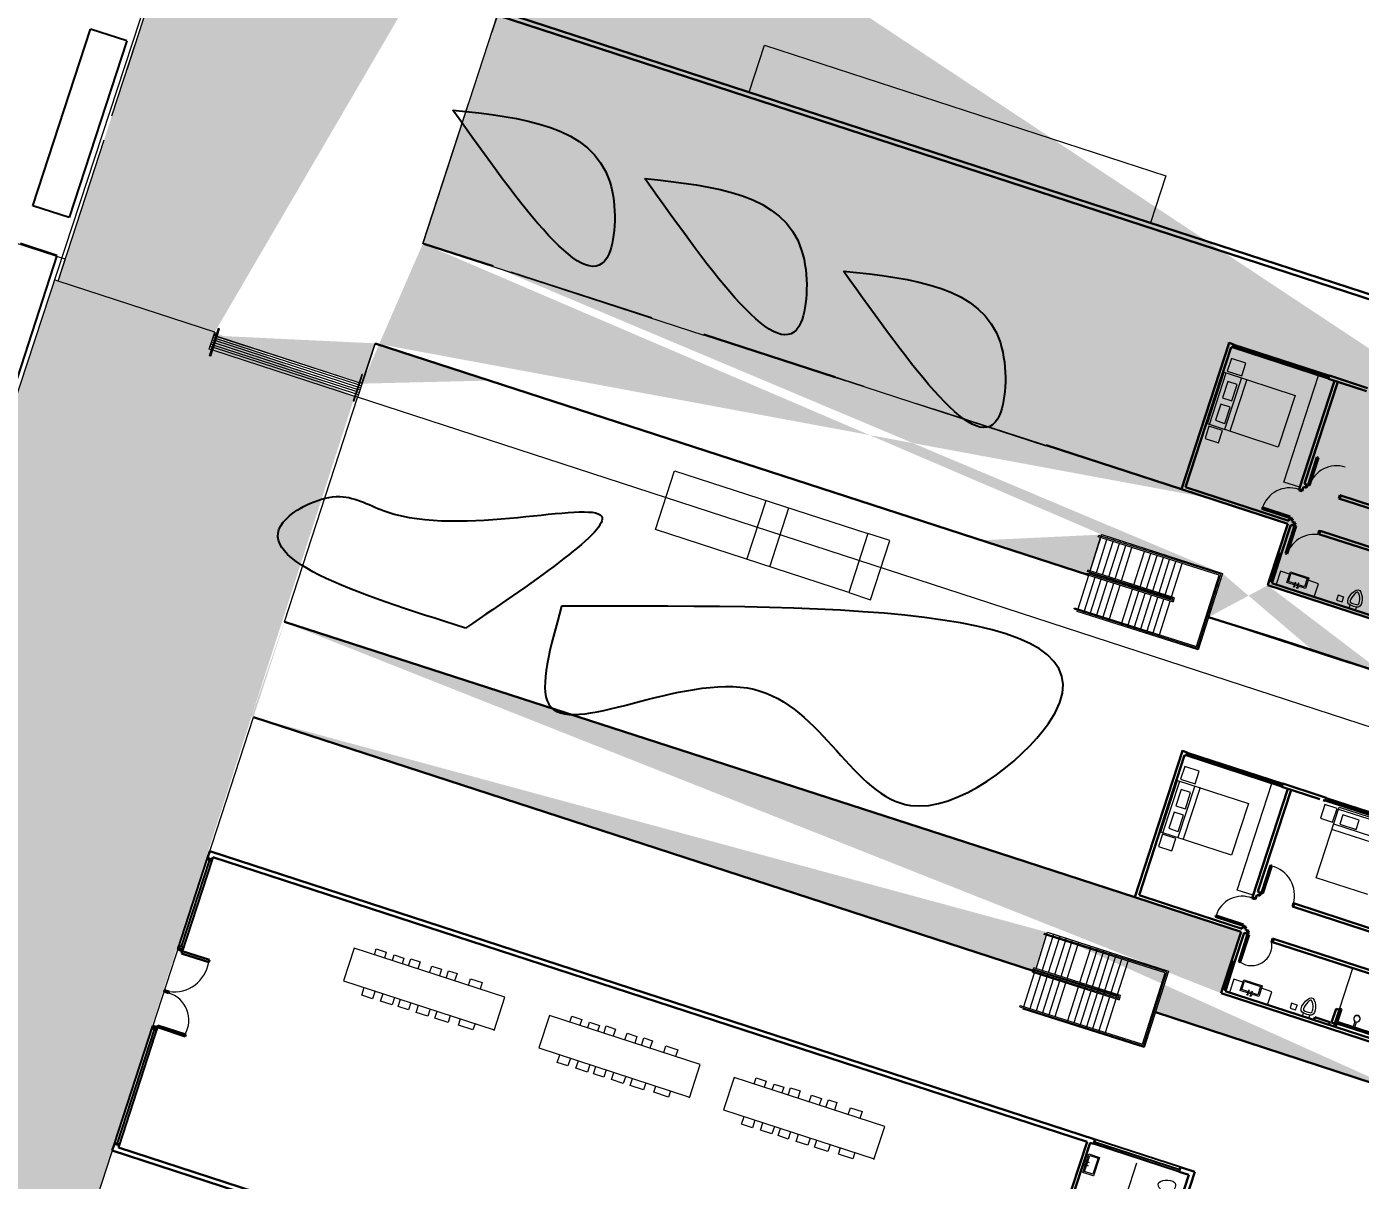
# Model space of a CAD drawing. Header units: metres. Extents: x 329311 to 330425, y 7396637 to 7397287.
# Drawn here: x 329826.51 to 329855.04, y 7397047.93 to 7397072.6 of the extents above; entities that cross this region are included whole.
import ezdxf

# ---------------------------------------------------------------- set-up
doc = ezdxf.new("R2010")
doc.units = ezdxf.units.M
doc.linetypes.add('CACHE2', pattern=[4.7625, 3.175, -1.5875])
doc.layers.get('0').update_dxf_attribs({"lineweight": 18})
for name, color, linetype, lineweight in [('AXES+POTEAUX', 6, 'CACHE2', 13), ('JANELAS', 5, 'Continuous', 25), ('LAYER01', 7, 'Continuous', 13), ('layout', 253, 'Continuous', 13), ('LINHAFINA', 7, 'Continuous', 15), ('LINHAGROSSA', 7, 'Continuous', 30), ('PA6_TEXTO', 3, 'Continuous', 18)]:
    doc.layers.add(name, color=color, linetype=linetype, lineweight=lineweight)
doc.layers.add('VEGETAIS', color=3, linetype='Continuous')
doc.styles.add('200 Médio', font='arial.ttf', dxfattribs={"height": 0.75})
doc.styles.add('ARIAL', font='ARIAL', dxfattribs={"height": 0.2})
doc.dimstyles.new('AQ250', dxfattribs={"dimscale": 10, "dimtxt": 0.05, "dimasz": 0.03, "dimexe": 0.03, "dimexo": 0.025, "dimgap": 0.025, "dimtad": 1, "dimzin": 0, "dimdsep": 46, "dimtxsty": 'ARIAL', "dimblk": 'ARCHTICK', "dimcen": 0.09, "dimdle": 0.03, "dimclrt": 7, "dimadec": 0, "dimazin": 0, "dimtfac": 1, "dimtix": 1, "dimtmove": 2, "dimatfit": 3, "dimldrblk": 'OPEN90', "dimfxl": 1, "dimtvp": 1, "dimtolj": 1, "dimtzin": 0, "dimarcsym": 0})
pattern_1 = [(341.96263, (329827.33868, 7397103.38185), (0.0540704, 0.166043), [0.127, -0.047625]), (71.96263, (329827.33868, 7397103.38185), (-0.166043, 0.0540704), [0.127, -0.047625])]

# ---------------------------------------------------------------- blocks, each defined once
blk = doc.blocks.new('_ArchTick')
at = {"color": 0, "linetype": 'ByBlock', "const_width": 0.15}
blk.add_lwpolyline([(-0.5, -0.5), (0.5, 0.5)], dxfattribs=at)
blk = doc.blocks.new('*D14')
at = {"layer": 'Defpoints', "color": 0, "transparency": 16777216}
for p in [(329835.233, 7397102.453), (329808.091, 7397027.154), (329810.442, 7397026.388)]:
    blk.add_point(p, dxfattribs=at)
at = {"layer": 'PA6_TEXTO', "color": 0, "lineweight": -2, "transparency": 16777216}
for p, q in [((329832.976, 7397103.505), (329807.998, 7397026.868)), ((329834.996, 7397102.531), (329832.598, 7397103.312)), ((329810.204, 7397026.465), (329807.806, 7397027.247))]:
    blk.add_line(p, q, dxfattribs=at)
at = {"layer": 'PA6_TEXTO', "color": 0, "lineweight": -2, "transparency": 16777216, "xscale": 0.3, "yscale": 0.3, "zscale": 0.3}
for p, rotation in [((329832.883, 7397103.219), 71.94796434931555), ((329808.091, 7397027.154), 251.9479643493156)]:
    blk.add_blockref('_ArchTick', p, dxfattribs=dict(at, rotation=rotation))
at = {"layer": 'PA6_TEXTO', "color": 7, "transparency": 16777216, "insert": (329819.885, 7397065.383), "char_height": 0.75, "attachment_point": 5, "rotation": 71.948, "style": '200 Médio'}
blk.add_mtext('\\A1;80.00', dxfattribs=at)
blk = doc.blocks.new('_Open90')
at = {"color": 0, "linetype": 'ByBlock', "lineweight": -2}
for p, q in [((0, 0), (-1, 0)), ((-0.5, 0.5), (0, 0)), ((0, 0), (-0.5, -0.5))]:
    blk.add_line(p, q, dxfattribs=at)

msp = doc.modelspace()

# ---------------------------------------------------------------- hatches: boundary and pattern name
at = {"layer": 'AXES+POTEAUX'}
h = msp.add_hatch(dxfattribs=at)
h.set_pattern_fill('ANGLE', color=253, scale=0.025)
h.set_pattern_definition(pattern_1)
edge = h.paths.add_edge_path()
edge.add_line((329864.61, 7397055.789), (329863.096, 7397056.284))
edge.add_line((329851.791, 7397059.975), (329866.865, 7397055.053))
edge.add_line((329866.865, 7397055.053), (329867.148, 7397055.933))
edge.add_line((329867.148, 7397055.933), (329869.733, 7397055.115))
edge.add_line((329869.733, 7397055.115), (329869.446, 7397054.208))
edge.add_line((329869.446, 7397054.208), (329875.701, 7397052.171))
edge.add_line((329869.758, 7397056.67), (329868.22, 7397057.171))
edge.add_line((329866.055, 7397057.876), (329865.595, 7397056.573))
edge.add_line((329865.595, 7397056.573), (329853.054, 7397060.656))
edge.add_line((329855.576, 7397058.739), (329854.045, 7397059.239))
edge.add_line((329852.086, 7397060.91), (329851.791, 7397059.975))
edge.add_line((329853.054, 7397060.656), (329853.482, 7397061.97))
edge.add_line((329853.482, 7397061.97), (329834.982, 7397067.965))
edge.add_line((329849.505, 7397061.74), (329852.086, 7397060.91))
edge.add_line((329836.482, 7397067.477), (329851.765, 7397062.529))
edge.add_line((329833.96, 7397065.831), (329849.225, 7397060.871))
edge.add_line((329849.225, 7397060.871), (329849.505, 7397061.74))
edge.add_line((329846.926, 7397061.618), (329836.41, 7397065.035))
edge.add_line((329833.68, 7397064.969), (329833.96, 7397065.831))
edge.add_line((329830.53, 7397065.995), (329833.68, 7397064.969))
edge.add_line((329834.982, 7397067.965), (329839.241, 7397080.982))
edge.add_line((329830.53, 7397066.07), (329827.18, 7397067.162))
edge.add_line((329827.18, 7397067.162), (329831.462, 7397080.309))
edge.add_line((329831.421, 7397080.322), (329834.844, 7397079.208))
edge.add_line((329875.701, 7397052.171), (329876.028, 7397053.175))
edge.add_line((329873.375, 7397052.928), (329871.869, 7397053.422))
edge.add_line((329876.028, 7397053.175), (329871.519, 7397054.644))
edge.add_line((329871.914, 7397055.968), (329866.055, 7397057.876))
edge.add_line((329871.519, 7397054.644), (329871.914, 7397055.968))
edge.add_line((329862.35, 7397057.629), (329860.779, 7397058.141))
edge.add_line((329857.813, 7397059.107), (329856.311, 7397059.596))
h = msp.add_hatch(dxfattribs=at)
h.set_pattern_fill('ANGLE', color=253, scale=0.025)
h.set_pattern_definition(pattern_1)
h.paths.add_polyline_path([(329833.525, 7397064.696), (329830.488, 7397065.685)])
edge = h.paths.add_edge_path()
edge.add_line((329822.172, 7397038.042), (329826.739, 7397041.208))
edge.add_line((329820.2, 7397038.24), (329822.172, 7397038.042))
edge.add_line((329817.85, 7397039.005), (329820.2, 7397038.24))
edge.add_line((329827.104, 7397067.187), (329817.85, 7397039.005))
edge.add_line((329826.739, 7397041.208), (329826.883, 7397044.093))
edge.add_line((329826.883, 7397044.093), (329833.525, 7397064.696))
edge.add_line((329830.53, 7397066.07), (329827.18, 7397067.162))
h = msp.add_hatch(dxfattribs=at)
h.set_pattern_fill('ANGLE', color=253, scale=0.025)
h.set_pattern_definition(pattern_1)
edge = h.paths.add_edge_path()
edge.add_line((329850.652, 7397051.526), (329866.145, 7397046.453))
edge.add_line((329864.598, 7397047.846), (329852.057, 7397051.93))
edge.add_line((329861.339, 7397048.907), (329859.84, 7397049.395))
edge.add_line((329865.058, 7397049.149), (329864.598, 7397047.846))
edge.add_line((329866.145, 7397046.453), (329866.438, 7397047.364))
edge.add_line((329866.438, 7397047.364), (329869.019, 7397046.534))
edge.add_line((329870.949, 7397047.23), (329865.058, 7397049.149))
edge.add_line((329869.019, 7397046.534), (329868.725, 7397045.606))
edge.add_line((329868.725, 7397045.606), (329874.288, 7397043.801))
edge.add_line((329875.031, 7397044.448), (329870.521, 7397045.917))
edge.add_line((329870.521, 7397045.917), (329870.949, 7397047.23))
edge.add_line((329874.288, 7397043.801), (329873.599, 7397041.688))
edge.add_line((329875.298, 7397041.135), (329875.759, 7397042.549))
edge.add_line((329875.759, 7397042.549), (329876.158, 7397042.419))
edge.add_line((329876.158, 7397042.419), (329876.697, 7397044.139))
edge.add_line((329876.697, 7397044.139), (329876.503, 7397044.166))
edge.add_line((329876.503, 7397044.166), (329875.089, 7397044.626))
edge.add_line((329875.089, 7397044.626), (329875.031, 7397044.448))
edge.add_line((329873.599, 7397041.688), (329875.298, 7397041.135))
edge.add_line((329848.344, 7397053.234), (329850.929, 7397052.403))
edge.add_line((329850.929, 7397052.403), (329850.652, 7397051.526))
edge.add_line((329852.057, 7397051.93), (329852.485, 7397053.243))
edge.add_line((329852.485, 7397053.243), (329832.023, 7397059.878))
edge.add_line((329831.319, 7397057.853), (329848.079, 7397052.395))
edge.add_line((329848.079, 7397052.395), (329848.344, 7397053.234))
edge.add_line((329831.359, 7397057.839), (329832.023, 7397059.864))

# ---------------------------------------------------------------- linework, layer by layer
for p, q in [((329836.573, 7397072.85), (329834.982, 7397067.965)), ((329836.482, 7397067.477), (329840.993, 7397066.008)), ((329843.8, 7397065.105), (329848.309, 7397063.636)), ((329832.023, 7397059.878), (329833.585, 7397064.676)), ((329826.883, 7397044.093), (329831.359, 7397057.839))]:
    msp.add_line(p, q)
for centre, radius, start, end in [((329854.523, 7397062.606), 0.606, 71.9626, 161.9626), ((329853.521, 7397062.133), 0.606, 71.9626, 161.9626), ((329854.044, 7397061.138), 0.606, 71.9626, 161.9626), ((329852.98, 7397054.026), 0.646, 344.5162, 75.7053), ((329852.507, 7397053.422), 0.583, 68.105, 162.9143), ((329852.707, 7397052.958), 0.437, 236.026, 9.6586), ((329829.659, 7397052.71), 0.751, 261.9284, 351.1315), ((329829.379, 7397051.358), 0.599, 329.093, 74.1091)]:
    msp.add_arc(centre, radius, start, end)
for p, q in [((329834.982, 7397067.965), (329839.241, 7397080.982)), ((329827.18, 7397067.162), (329831.462, 7397080.309)), ((329828.331, 7397070.695), (329828.829, 7397072.225)), ((329853.482, 7397061.97), (329834.982, 7397067.965)), ((329836.482, 7397067.477), (329851.765, 7397062.529)), ((329827.18, 7397067.162), (329827.104, 7397067.187)), ((329830.53, 7397066.07), (329827.18, 7397067.162)), ((329830.53, 7397066.07), (329830.53, 7397065.995)), ((329830.53, 7397065.995), (329833.68, 7397064.969)), ((329833.68, 7397064.969), (329833.96, 7397065.831)), ((329833.96, 7397065.831), (329849.225, 7397060.871)), ((329836.41, 7397065.035), (329836.302, 7397065.07)), ((329846.926, 7397061.618), (329836.41, 7397065.035)), ((329853.054, 7397060.656), (329853.482, 7397061.97)), ((329849.225, 7397060.871), (329849.505, 7397061.74)), ((329849.505, 7397061.74), (329852.086, 7397060.91)), ((329852.086, 7397060.91), (329851.791, 7397059.975)), ((329865.595, 7397056.573), (329853.054, 7397060.656)), ((329851.791, 7397059.975), (329866.865, 7397055.053)), ((329855.576, 7397058.739), (329854.045, 7397059.239))]:
    msp.add_line(p, q, dxfattribs=at)
at = {"layer": 'JANELAS'}
for p, q in [((329854.354, 7397065.074), (329852.304, 7397065.741)), ((329852.326, 7397065.808), (329854.376, 7397065.14)), ((329852.356, 7397065.798), (329852.334, 7397065.731)), ((329852.345, 7397065.765), (329854.335, 7397065.117)), ((329854.346, 7397065.15), (329854.325, 7397065.083)), ((329853.087, 7397060.756), (329853.278, 7397061.343)), ((329853.125, 7397060.759), (329853.305, 7397061.311)), ((329853.345, 7397061.321), (329853.153, 7397060.734)), ((329853.271, 7397061.322), (329853.338, 7397061.3)), ((329853.091, 7397060.77), (329853.158, 7397060.748)), ((329853.357, 7397056.347), (329851.307, 7397057.015)), ((329851.328, 7397057.081), (329853.378, 7397056.414)), ((329851.358, 7397057.071), (329851.337, 7397057.005)), ((329851.348, 7397057.038), (329853.338, 7397056.39)), ((329853.349, 7397056.423), (329853.327, 7397056.357)), ((329854.308, 7397056.111), (329856.029, 7397055.55)), ((329856.007, 7397055.484), (329854.286, 7397056.044)), ((329854.355, 7397056.096), (329854.333, 7397056.029)), ((329854.344, 7397056.062), (329855.991, 7397055.526)), ((329829.739, 7397052.863), (329830.377, 7397054.825)), ((329830.417, 7397054.782), (329829.814, 7397052.931)), ((329830.474, 7397054.793), (329829.82, 7397052.784)), ((329830.369, 7397054.798), (329830.466, 7397054.766)), ((329852.089, 7397052.029), (329852.281, 7397052.616)), ((329852.127, 7397052.033), (329852.307, 7397052.585)), ((329852.347, 7397052.594), (329852.156, 7397052.007)), ((329852.274, 7397052.595), (329852.341, 7397052.574)), ((329829.446, 7397051.966), (329829.457, 7397051.998)), ((329829.505, 7397051.982), (329829.495, 7397051.95)), ((329829.554, 7397051.966), (329829.543, 7397051.934)), ((329852.094, 7397052.043), (329852.161, 7397052.022)), ((329828.387, 7397048.712), (329829.208, 7397051.234)), ((329829.237, 7397051.158), (329828.445, 7397048.727)), ((329829.317, 7397051.238), (329828.484, 7397048.681)), ((329828.396, 7397048.741), (329828.493, 7397048.709)), ((329851.159, 7397048.111), (329849.331, 7397048.707)), ((329849.347, 7397048.755), (329851.175, 7397048.16)), ((329851.191, 7397048.208), (329849.363, 7397048.804))]:
    msp.add_line(p, q, dxfattribs=at)
at = {"layer": 'LAYER01'}
for p, q in [((329813.467, 7397025.685), (329834.289, 7397089.052)), ((329850.033, 7397047.618), (329850.254, 7397048.3))]:
    msp.add_line(p, q, dxfattribs=at)
at = {"layer": 'layout'}
for p, q in [((329841.965, 7397071.202), (329842.293, 7397072.209)), ((329842.293, 7397072.209), (329850.876, 7397069.414)), ((329850.876, 7397069.414), (329850.548, 7397068.407)), ((329842.382, 7397065.566), (329840.996, 7397066.018)), ((329851.21, 7397062.71), (329852.229, 7397065.839)), ((329852.199, 7397065.849), (329852.229, 7397065.839)), ((329852.199, 7397065.849), (329852.229, 7397065.839)), ((329842.382, 7397065.566), (329843.8, 7397065.105)), ((329851.765, 7397064.106), (329852.125, 7397065.211)), ((329851.808, 7397064.092), (329852.168, 7397065.197)), ((329852.202, 7397065.015), (329852.089, 7397064.667)), ((329852.125, 7397065.211), (329853.639, 7397064.718)), ((329852.491, 7397065.092), (329852.132, 7397063.987)), ((329852.403, 7397064.95), (329852.202, 7397065.015)), ((329852.605, 7397065.055), (329852.245, 7397063.95)), ((329853.4, 7397062.865), (329854.141, 7397065.143)), ((329852.089, 7397064.667), (329852.265, 7397064.61)), ((329852.29, 7397064.602), (329852.403, 7397064.95)), ((329853.639, 7397064.718), (329853.279, 7397063.613)), ((329852.048, 7397064.532), (329851.934, 7397064.185)), ((329852.249, 7397064.467), (329852.048, 7397064.532)), ((329852.136, 7397064.119), (329852.249, 7397064.467)), ((329852.265, 7397064.61), (329852.29, 7397064.602)), ((329853.279, 7397063.613), (329851.765, 7397064.106)), ((329851.934, 7397064.185), (329852.111, 7397064.127)), ((329852.111, 7397064.127), (329852.136, 7397064.119)), ((329848.315, 7397063.653), (329851.21, 7397062.71)), ((329848.315, 7397063.653), (329851.21, 7397062.71)), ((329853.743, 7397062.753), (329853.4, 7397062.865)), ((329853.327, 7397060.955), (329853.234, 7397060.672)), ((329853.522, 7397060.892), (329853.327, 7397060.955)), ((329853.464, 7397060.716), (329853.54, 7397060.947)), ((329853.861, 7397060.587), (329853.464, 7397060.716)), ((329853.54, 7397060.947), (329853.937, 7397060.818)), ((329853.647, 7397060.725), (329853.615, 7397060.626)), ((329853.62, 7397060.625), (329853.652, 7397060.724)), ((329853.652, 7397060.724), (329853.647, 7397060.725)), ((329853.716, 7397060.701), (329853.685, 7397060.603)), ((329853.69, 7397060.601), (329853.722, 7397060.699)), ((329853.722, 7397060.699), (329853.716, 7397060.701)), ((329853.933, 7397060.809), (329853.861, 7397060.587)), ((329854.142, 7397060.69), (329853.918, 7397060.763)), ((329853.937, 7397060.818), (329853.933, 7397060.809)), ((329854.049, 7397060.406), (329854.142, 7397060.69)), ((329853.603, 7397060.62), (329853.61, 7397060.639)), ((329853.627, 7397060.613), (329853.603, 7397060.62)), ((329853.609, 7397060.637), (329853.632, 7397060.629)), ((329853.615, 7397060.626), (329853.62, 7397060.625)), ((329853.632, 7397060.63), (329853.627, 7397060.613)), ((329853.674, 7397060.596), (329853.68, 7397060.616)), ((329853.698, 7397060.588), (329853.674, 7397060.596)), ((329853.68, 7397060.616), (329853.705, 7397060.608)), ((329853.685, 7397060.603), (329853.69, 7397060.601)), ((329853.705, 7397060.608), (329853.698, 7397060.588)), ((329854.562, 7397060.443), (329854.528, 7397060.338)), ((329854.682, 7397060.404), (329854.562, 7397060.443)), ((329854.648, 7397060.299), (329854.685, 7397060.413)), ((329854.528, 7397060.338), (329854.648, 7397060.299)), ((329854.795, 7397060.166), (329854.818, 7397060.236)), ((329854.929, 7397060.123), (329854.951, 7397060.191)), ((329832.524, 7397059.714), (329835.484, 7397058.75)), ((329841.385, 7397056.84), (329839.999, 7397057.291)), ((329850.213, 7397053.983), (329851.232, 7397057.113)), ((329851.202, 7397057.122), (329851.232, 7397057.113)), ((329841.385, 7397056.84), (329842.803, 7397056.378)), ((329850.768, 7397055.379), (329851.128, 7397056.484)), ((329850.811, 7397055.365), (329851.171, 7397056.47)), ((329851.128, 7397056.484), (329852.642, 7397055.991)), ((329852.402, 7397054.138), (329853.144, 7397056.416)), ((329851.205, 7397056.288), (329851.091, 7397055.941)), ((329851.494, 7397056.365), (329851.134, 7397055.26)), ((329851.406, 7397056.223), (329851.205, 7397056.288)), ((329851.608, 7397056.328), (329851.248, 7397055.223)), ((329851.293, 7397055.875), (329851.406, 7397056.223)), ((329851.091, 7397055.941), (329851.268, 7397055.883)), ((329851.268, 7397055.883), (329851.293, 7397055.875)), ((329852.642, 7397055.991), (329852.282, 7397054.886)), ((329854.091, 7397054.4), (329854.584, 7397055.914)), ((329854.57, 7397055.871), (329855.675, 7397055.511)), ((329854.584, 7397055.914), (329855.689, 7397055.554)), ((329851.05, 7397055.806), (329850.937, 7397055.458)), ((329851.251, 7397055.74), (329851.05, 7397055.806)), ((329851.138, 7397055.392), (329851.251, 7397055.74)), ((329855.569, 7397055.188), (329854.465, 7397055.548)), ((329854.605, 7397055.569), (329854.597, 7397055.544)), ((329854.597, 7397055.544), (329854.945, 7397055.431)), ((329854.662, 7397055.745), (329854.605, 7397055.569)), ((329855.01, 7397055.632), (329854.662, 7397055.745)), ((329854.945, 7397055.431), (329855.01, 7397055.632)), ((329852.282, 7397054.886), (329850.768, 7397055.379)), ((329850.937, 7397055.458), (329851.113, 7397055.4)), ((329851.113, 7397055.4), (329851.138, 7397055.392)), ((329855.532, 7397055.075), (329854.428, 7397055.434)), ((329847.318, 7397054.926), (329850.213, 7397053.983)), ((329855.196, 7397054.04), (329854.091, 7397054.4)), ((329852.745, 7397054.027), (329852.402, 7397054.138)), ((329833.513, 7397052.894), (329833.286, 7397052.198)), ((329836.736, 7397051.844), (329833.513, 7397052.894)), ((329833.946, 7397052.753), (329833.987, 7397052.88)), ((329833.987, 7397052.88), (329834.201, 7397052.81)), ((329834.201, 7397052.81), (329834.16, 7397052.683)), ((329834.331, 7397052.628), (329834.37, 7397052.749)), ((329834.37, 7397052.749), (329834.579, 7397052.681)), ((329834.579, 7397052.681), (329834.539, 7397052.56)), ((329834.673, 7397052.516), (329834.723, 7397052.67)), ((329834.723, 7397052.67), (329834.926, 7397052.604)), ((329834.926, 7397052.604), (329834.876, 7397052.45)), ((329835.124, 7397052.369), (329835.171, 7397052.512)), ((329835.171, 7397052.512), (329835.383, 7397052.443)), ((329835.383, 7397052.443), (329835.336, 7397052.3)), ((329835.48, 7397052.253), (329835.532, 7397052.412)), ((329835.532, 7397052.412), (329835.714, 7397052.353)), ((329854.506, 7397051.328), (329854.878, 7397052.468)), ((329833.286, 7397052.198), (329836.509, 7397051.149)), ((329835.714, 7397052.353), (329835.662, 7397052.194)), ((329835.956, 7397052.098), (329836.003, 7397052.241)), ((329836.003, 7397052.241), (329836.254, 7397052.16)), ((329836.254, 7397052.16), (329836.208, 7397052.016)), ((329852.329, 7397052.229), (329852.237, 7397051.945)), ((329852.524, 7397052.165), (329852.329, 7397052.229)), ((329852.467, 7397051.989), (329852.542, 7397052.22)), ((329852.542, 7397052.22), (329852.94, 7397052.091)), ((329833.676, 7397051.888), (329833.73, 7397052.054)), ((329833.906, 7397051.814), (329833.676, 7397051.888)), ((329833.96, 7397051.979), (329833.906, 7397051.814)), ((329834.079, 7397051.763), (329834.131, 7397051.923)), ((329834.377, 7397051.843), (329834.325, 7397051.683)), ((329836.505, 7397051.135), (329836.736, 7397051.844)), ((329852.863, 7397051.86), (329852.467, 7397051.989)), ((329852.606, 7397051.894), (329852.612, 7397051.913)), ((329852.629, 7397051.886), (329852.606, 7397051.894)), ((329852.611, 7397051.91), (329852.634, 7397051.902)), ((329852.65, 7397051.999), (329852.618, 7397051.899)), ((329852.618, 7397051.899), (329852.622, 7397051.898)), ((329852.622, 7397051.898), (329852.655, 7397051.997)), ((329852.635, 7397051.904), (329852.629, 7397051.886)), ((329852.655, 7397051.997), (329852.65, 7397051.999)), ((329852.676, 7397051.869), (329852.683, 7397051.889)), ((329852.701, 7397051.861), (329852.676, 7397051.869)), ((329852.683, 7397051.889), (329852.707, 7397051.881)), ((329852.719, 7397051.974), (329852.687, 7397051.877)), ((329852.687, 7397051.877), (329852.693, 7397051.875)), ((329852.693, 7397051.875), (329852.725, 7397051.972)), ((329852.707, 7397051.881), (329852.701, 7397051.861)), ((329852.725, 7397051.972), (329852.719, 7397051.974)), ((329852.936, 7397052.082), (329852.863, 7397051.86)), ((329853.144, 7397051.963), (329852.921, 7397052.036)), ((329852.94, 7397052.091), (329852.936, 7397052.082)), ((329853.052, 7397051.68), (329853.144, 7397051.963)), ((329834.325, 7397051.683), (329834.079, 7397051.763)), ((329834.455, 7397051.647), (329834.505, 7397051.801)), ((329834.674, 7397051.575), (329834.455, 7397051.647)), ((329834.724, 7397051.73), (329834.674, 7397051.575)), ((329834.84, 7397051.521), (329834.89, 7397051.676)), ((329835.141, 7397051.594), (329835.091, 7397051.439)), ((329835.237, 7397051.398), (329835.286, 7397051.547)), ((329853.565, 7397051.717), (329853.531, 7397051.612)), ((329853.531, 7397051.612), (329853.65, 7397051.573)), ((329853.685, 7397051.678), (329853.565, 7397051.717)), ((329853.65, 7397051.573), (329853.688, 7397051.687)), ((329854.427, 7397051.321), (329854.519, 7397051.604)), ((329835.091, 7397051.439), (329834.84, 7397051.521)), ((329835.521, 7397051.305), (329835.237, 7397051.398)), ((329835.569, 7397051.455), (329835.521, 7397051.305)), ((329835.745, 7397051.25), (329835.789, 7397051.383)), ((329836.099, 7397051.282), (329836.055, 7397051.149)), ((329837.692, 7397051.456), (329837.465, 7397050.76)), ((329840.915, 7397050.406), (329837.692, 7397051.456)), ((329838.125, 7397051.315), (329838.166, 7397051.442)), ((329838.166, 7397051.442), (329838.38, 7397051.372)), ((329838.38, 7397051.372), (329838.339, 7397051.245)), ((329838.51, 7397051.189), (329838.55, 7397051.311)), ((329838.55, 7397051.311), (329838.758, 7397051.243)), ((329853.798, 7397051.439), (329853.821, 7397051.509)), ((329853.932, 7397051.396), (329853.954, 7397051.464)), ((329854.882, 7397051.206), (329854.922, 7397051.33)), ((329854.915, 7397051.195), (329854.954, 7397051.318)), ((329836.055, 7397051.149), (329835.745, 7397051.25)), ((329838.758, 7397051.243), (329838.719, 7397051.121)), ((329838.852, 7397051.078), (329838.902, 7397051.232)), ((329838.902, 7397051.232), (329839.105, 7397051.165)), ((329839.105, 7397051.165), (329839.055, 7397051.012)), ((329839.304, 7397050.931), (329839.35, 7397051.074)), ((329839.35, 7397051.074), (329839.562, 7397051.005)), ((329839.562, 7397051.005), (329839.515, 7397050.862)), ((329839.66, 7397050.815), (329839.711, 7397050.974)), ((329839.711, 7397050.974), (329839.893, 7397050.915)), ((329837.465, 7397050.76), (329840.689, 7397049.71)), ((329839.893, 7397050.915), (329839.841, 7397050.756)), ((329840.136, 7397050.66), (329840.182, 7397050.803)), ((329840.182, 7397050.803), (329840.433, 7397050.721)), ((329840.433, 7397050.721), (329840.387, 7397050.578)), ((329837.855, 7397050.45), (329837.909, 7397050.615)), ((329838.085, 7397050.375), (329837.855, 7397050.45)), ((329838.139, 7397050.541), (329838.085, 7397050.375)), ((329838.258, 7397050.325), (329838.31, 7397050.485)), ((329838.556, 7397050.405), (329838.504, 7397050.245)), ((329840.684, 7397049.697), (329840.915, 7397050.406)), ((329838.504, 7397050.245), (329838.258, 7397050.325)), ((329838.634, 7397050.208), (329838.684, 7397050.363)), ((329838.853, 7397050.137), (329838.634, 7397050.208)), ((329838.904, 7397050.292), (329838.853, 7397050.137)), ((329839.019, 7397050.083), (329839.069, 7397050.238)), ((329839.321, 7397050.156), (329839.27, 7397050.001)), ((329841.638, 7397050.132), (329841.411, 7397049.436)), ((329844.861, 7397049.083), (329841.638, 7397050.132)), ((329842.07, 7397049.991), (329842.112, 7397050.118)), ((329842.112, 7397050.118), (329842.326, 7397050.049)), ((329839.27, 7397050.001), (329839.019, 7397050.083)), ((329839.417, 7397049.959), (329839.465, 7397050.109)), ((329839.7, 7397049.867), (329839.417, 7397049.959)), ((329839.749, 7397050.016), (329839.7, 7397049.867)), ((329839.924, 7397049.812), (329839.968, 7397049.945)), ((329840.278, 7397049.844), (329840.235, 7397049.711)), ((329842.326, 7397050.049), (329842.284, 7397049.922)), ((329842.455, 7397049.866), (329842.495, 7397049.988)), ((329842.495, 7397049.988), (329842.704, 7397049.92)), ((329842.704, 7397049.92), (329842.664, 7397049.798)), ((329842.798, 7397049.754), (329842.848, 7397049.908)), ((329842.848, 7397049.908), (329843.051, 7397049.842)), ((329843.051, 7397049.842), (329843.001, 7397049.688)), ((329840.235, 7397049.711), (329839.924, 7397049.812)), ((329843.249, 7397049.607), (329843.296, 7397049.75)), ((329843.296, 7397049.75), (329843.507, 7397049.682)), ((329843.507, 7397049.682), (329843.461, 7397049.538)), ((329843.605, 7397049.491), (329843.657, 7397049.651)), ((329843.657, 7397049.651), (329843.839, 7397049.591)), ((329843.839, 7397049.591), (329843.787, 7397049.432)), ((329841.411, 7397049.436), (329844.634, 7397048.387)), ((329841.801, 7397049.127), (329841.855, 7397049.292)), ((329844.081, 7397049.336), (329844.128, 7397049.48)), ((329844.128, 7397049.48), (329844.379, 7397049.398)), ((329844.379, 7397049.398), (329844.332, 7397049.255)), ((329842.031, 7397049.052), (329841.801, 7397049.127)), ((329842.085, 7397049.217), (329842.031, 7397049.052)), ((329842.204, 7397049.001), (329842.256, 7397049.161)), ((329842.45, 7397048.921), (329842.204, 7397049.001)), ((329842.502, 7397049.081), (329842.45, 7397048.921)), ((329842.58, 7397048.885), (329842.63, 7397049.039)), ((329844.63, 7397048.373), (329844.861, 7397049.083)), ((329842.799, 7397048.813), (329842.58, 7397048.885)), ((329842.849, 7397048.968), (329842.799, 7397048.813)), ((329842.965, 7397048.759), (329843.015, 7397048.914)), ((329843.216, 7397048.678), (329842.965, 7397048.759)), ((329843.266, 7397048.832), (329843.216, 7397048.678)), ((329843.362, 7397048.636), (329843.411, 7397048.785)), ((329843.694, 7397048.693), (329843.645, 7397048.544)), ((329843.645, 7397048.544), (329843.362, 7397048.636)), ((329843.87, 7397048.488), (329843.913, 7397048.622)), ((329844.18, 7397048.387), (329843.87, 7397048.488)), ((329844.223, 7397048.521), (329844.18, 7397048.387)), ((329849.098, 7397048.099), (329849.228, 7397048.495)), ((329849.228, 7397048.495), (329849.459, 7397048.42)), ((329849.459, 7397048.42), (329849.329, 7397048.023)), ((329849.1, 7397048.261), (329849.108, 7397048.286)), ((329849.119, 7397048.255), (329849.1, 7397048.261)), ((329849.108, 7397048.286), (329849.128, 7397048.28)), ((329849.115, 7397048.275), (329849.113, 7397048.269)), ((329849.113, 7397048.269), (329849.211, 7397048.237)), ((329849.212, 7397048.243), (329849.115, 7397048.275)), ((329849.128, 7397048.28), (329849.119, 7397048.255)), ((329849.125, 7397048.333), (329849.132, 7397048.356)), ((329849.142, 7397048.327), (329849.125, 7397048.333)), ((329849.132, 7397048.356), (329849.151, 7397048.35)), ((329849.138, 7397048.344), (329849.136, 7397048.34)), ((329849.137, 7397048.34), (329849.236, 7397048.308)), ((329849.237, 7397048.312), (329849.138, 7397048.344)), ((329849.149, 7397048.351), (329849.141, 7397048.328)), ((329849.211, 7397048.237), (329849.212, 7397048.243)), ((329849.236, 7397048.308), (329849.237, 7397048.312)), ((329849.321, 7397048.026), (329849.098, 7397048.099)), ((329849.329, 7397048.023), (329849.321, 7397048.026))]:
    msp.add_line(p, q, dxfattribs=at)
for points in [[(329852.276, 7397065.506), (329852.188, 7397065.236), (329852.499, 7397065.134), (329852.587, 7397065.404)], [(329851.798, 7397064.059), (329851.713, 7397063.797), (329852.002, 7397063.703), (329852.088, 7397063.965)], [(329853.84, 7397060.623), (329853.496, 7397060.735), (329853.555, 7397060.916), (329853.899, 7397060.804)], [(329851.278, 7397056.779), (329851.19, 7397056.509), (329851.502, 7397056.407), (329851.59, 7397056.678)], [(329854.537, 7397055.881), (329854.275, 7397055.967), (329854.181, 7397055.677), (329854.442, 7397055.592)], [(329850.801, 7397055.332), (329850.716, 7397055.07), (329851.005, 7397054.976), (329851.09, 7397055.238)], [(329852.843, 7397051.896), (329852.499, 7397052.008), (329852.558, 7397052.189), (329852.902, 7397052.077)], [(329849.135, 7397048.119), (329849.247, 7397048.463), (329849.428, 7397048.404), (329849.316, 7397048.061)]]:
    msp.add_lwpolyline(points, close=True, dxfattribs=at)
for centre, radius, start, end in [((329854.963, 7397051.387), 0.0699, 263.1793, 234.4715), ((329854.962, 7397051.382), 0.0679, 262.4517, 232.8382)]:
    msp.add_arc(centre, radius, start, end, dxfattribs=at)
for points in [[(329854.818, 7397060.236), (329854.789, 7397060.25), (329854.989, 7397060.559), (329855.027, 7397060.211), (329854.789, 7397060.25)], [(329853.821, 7397051.509), (329853.792, 7397051.523), (329853.992, 7397051.832), (329854.029, 7397051.484), (329853.792, 7397051.523)], [(329851.033, 7397047.677), (329851.019, 7397047.648), (329850.71, 7397047.848), (329851.058, 7397047.886), (329851.019, 7397047.648)]]:
    msp.add_spline(points, degree=3, dxfattribs=at)
for points in [[(329854.817, 7397060.293), (329854.816, 7397060.295), (329854.814, 7397060.307), (329854.83, 7397060.367), (329854.868, 7397060.427), (329854.925, 7397060.48), (329854.94, 7397060.491), (329854.967, 7397060.506), (329854.977, 7397060.508), (329854.984, 7397060.508), (329854.983, 7397060.509), (329854.993, 7397060.5), (329855.002, 7397060.486), (329855.022, 7397060.425), (329855.026, 7397060.361), (329855.014, 7397060.292), (329855.008, 7397060.274), (329854.996, 7397060.251), (329854.991, 7397060.247), (329854.981, 7397060.242), (329854.971, 7397060.239), (329854.919, 7397060.248), (329854.869, 7397060.269), (329854.817, 7397060.293)], [(329853.82, 7397051.567), (329853.819, 7397051.568), (329853.816, 7397051.58), (329853.833, 7397051.64), (329853.871, 7397051.7), (329853.927, 7397051.753), (329853.943, 7397051.765), (329853.969, 7397051.779), (329853.979, 7397051.782), (329853.986, 7397051.782), (329853.985, 7397051.782), (329853.995, 7397051.773), (329854.004, 7397051.759), (329854.025, 7397051.699), (329854.029, 7397051.635), (329854.017, 7397051.566), (329854.011, 7397051.548), (329853.999, 7397051.524), (329853.994, 7397051.52), (329853.984, 7397051.515), (329853.973, 7397051.513), (329853.921, 7397051.521), (329853.871, 7397051.542), (329853.82, 7397051.567)]]:
    msp.add_open_spline(points, degree=3, knots=[0.006653, 0.006653, 0.006653, 0.006653, 0.101555, 0.101555, 0.286179, 0.286179, 0.356381, 0.356381, 0.426582, 0.426582, 0.496783, 0.496783, 0.584163, 0.584163, 0.765346, 0.765346, 0.841931, 0.841931, 0.918517, 0.918517, 1.019343, 1.019343, 1.191805, 1.191805, 1.191805, 1.191805], dxfattribs=at)
at = {"layer": 'LINHAFINA'}
for p, q in [((329827.153, 7397067.691), (329798.027, 7397077.175)), ((329827.334, 7397067.632), (329827.153, 7397067.691)), ((329827.18, 7397067.162), (329827.334, 7397067.632)), ((329830.53, 7397066.07), (329827.18, 7397067.162)), ((329830.604, 7397066.15), (329830.413, 7397065.564)), ((329830.446, 7397065.554), (329830.636, 7397066.14)), ((329830.636, 7397066.14), (329830.604, 7397066.151)), ((329830.413, 7397065.709), (329830.53, 7397066.07)), ((329830.489, 7397065.798), (329830.446, 7397065.812)), ((329830.505, 7397065.845), (329830.461, 7397065.859)), ((329830.505, 7397065.845), (329830.461, 7397065.859)), ((329830.52, 7397065.893), (329830.477, 7397065.907)), ((329830.536, 7397065.94), (329830.492, 7397065.954)), ((329830.551, 7397065.988), (329830.508, 7397066.002)), ((329833.574, 7397064.846), (329830.537, 7397065.835)), ((329833.589, 7397064.893), (329830.552, 7397065.882)), ((329833.605, 7397064.941), (329830.568, 7397065.93)), ((329833.62, 7397064.988), (329830.583, 7397065.977)), ((329833.961, 7397065.83), (329833.585, 7397064.676)), ((329830.456, 7397065.695), (329830.413, 7397065.709)), ((329830.446, 7397065.554), (329830.413, 7397065.564)), ((329830.474, 7397065.75), (329830.431, 7397065.764)), ((329833.525, 7397064.696), (329830.488, 7397065.685)), ((329833.543, 7397064.751), (329830.506, 7397065.739)), ((329833.558, 7397064.798), (329830.521, 7397065.787)), ((329833.574, 7397064.846), (329831.703, 7397065.455)), ((329833.678, 7397065.167), (329833.495, 7397064.604)), ((329833.511, 7397064.6), (329833.694, 7397065.162)), ((329833.68, 7397064.969), (329833.636, 7397064.983)), ((329833.694, 7397065.162), (329833.678, 7397065.167)), ((329862.266, 7397055.337), (329833.54, 7397064.691)), ((329833.603, 7397064.731), (329833.558, 7397064.746)), ((329833.618, 7397064.779), (329833.574, 7397064.793)), ((329833.634, 7397064.826), (329833.589, 7397064.841)), ((329833.634, 7397064.826), (329833.589, 7397064.841)), ((329833.649, 7397064.874), (329833.605, 7397064.888)), ((329833.665, 7397064.921), (329833.62, 7397064.936)), ((329833.495, 7397064.604), (329833.511, 7397064.6)), ((329839.957, 7397061.846), (329840.366, 7397063.101)), ((329840.366, 7397063.101), (329844.504, 7397061.764)), ((329841.916, 7397061.208), (329842.323, 7397062.469)), ((329842.401, 7397061.05), (329842.808, 7397062.312)), ((329844.092, 7397060.499), (329839.957, 7397061.846)), ((329844.504, 7397061.764), (329844.092, 7397060.499)), ((329844.969, 7397061.613), (329844.504, 7397061.764)), ((329844.557, 7397060.348), (329844.969, 7397061.613)), ((329849.254, 7397060.963), (329849.48, 7397061.677)), ((329849.389, 7397060.92), (329849.614, 7397061.634)), ((329849.431, 7397061.692), (329849.44, 7397061.719)), ((329852.016, 7397060.874), (329849.431, 7397061.692)), ((329852.052, 7397060.893), (329849.44, 7397061.719)), ((329849.489, 7397061.704), (329849.501, 7397061.741)), ((329849.501, 7397061.741), (329852.086, 7397060.91)), ((329849.523, 7397060.878), (329849.749, 7397061.592)), ((329849.623, 7397061.661), (329849.635, 7397061.699)), ((329849.657, 7397060.835), (329849.883, 7397061.549)), ((329849.757, 7397061.619), (329849.769, 7397061.656)), ((329849.891, 7397061.576), (329849.902, 7397061.612)), ((329850.025, 7397061.534), (329850.036, 7397061.569)), ((329849.791, 7397060.793), (329850.017, 7397061.507)), ((329849.925, 7397060.75), (329850.151, 7397061.465)), ((329850.159, 7397061.491), (329850.17, 7397061.526)), ((329850.193, 7397060.666), (329850.419, 7397061.38)), ((329850.327, 7397060.623), (329850.553, 7397061.337)), ((329850.428, 7397061.407), (329850.438, 7397061.44)), ((329850.461, 7397060.581), (329850.687, 7397061.295)), ((329850.562, 7397061.364), (329850.572, 7397061.397)), ((329850.596, 7397060.538), (329850.822, 7397061.252)), ((329850.696, 7397061.322), (329850.706, 7397061.353)), ((329850.83, 7397061.279), (329850.842, 7397061.317)), ((329850.964, 7397061.237), (329850.974, 7397061.267)), ((329849.196, 7397060.951), (329849.205, 7397060.978)), ((329851.061, 7397060.391), (329849.205, 7397060.978)), ((329850.73, 7397060.496), (329850.956, 7397061.21)), ((329850.864, 7397060.453), (329851.09, 7397061.168)), ((329850.998, 7397060.411), (329851.224, 7397061.125)), ((329851.098, 7397061.194), (329851.108, 7397061.224)), ((329851.232, 7397061.152), (329851.242, 7397061.181)), ((329848.998, 7397060.151), (329849.225, 7397060.871)), ((329849.132, 7397060.109), (329849.36, 7397060.829)), ((329849.177, 7397060.886), (329849.185, 7397060.913)), ((329849.177, 7397060.886), (329851.033, 7397060.299)), ((329849.185, 7397060.913), (329851.014, 7397060.335)), ((329851.026, 7397060.373), (329849.196, 7397060.951)), ((329849.234, 7397060.898), (329849.246, 7397060.936)), ((329850.984, 7397060.367), (329849.241, 7397060.919)), ((329849.266, 7397060.066), (329849.494, 7397060.786)), ((329849.368, 7397060.855), (329849.38, 7397060.893)), ((329849.4, 7397060.024), (329849.628, 7397060.744)), ((329849.502, 7397060.813), (329849.514, 7397060.851)), ((329849.534, 7397059.981), (329849.762, 7397060.701)), ((329849.636, 7397060.771), (329849.648, 7397060.808)), ((329849.77, 7397060.728), (329849.782, 7397060.766)), ((329849.905, 7397060.686), (329849.917, 7397060.724)), ((329851.534, 7397059.349), (329852.016, 7397060.874)), ((329851.552, 7397059.313), (329852.052, 7397060.893)), ((329852.086, 7397060.91), (329851.57, 7397059.277)), ((329844.092, 7397060.499), (329844.557, 7397060.348)), ((329849.668, 7397059.939), (329849.896, 7397060.659)), ((329849.936, 7397059.854), (329850.164, 7397060.574)), ((329850.071, 7397059.812), (329850.298, 7397060.532)), ((329850.173, 7397060.601), (329850.185, 7397060.639)), ((329850.205, 7397059.769), (329850.432, 7397060.489)), ((329850.307, 7397060.558), (329850.319, 7397060.596)), ((329850.339, 7397059.727), (329850.567, 7397060.447)), ((329850.441, 7397060.516), (329850.453, 7397060.554)), ((329850.473, 7397059.684), (329850.701, 7397060.404)), ((329850.575, 7397060.474), (329850.587, 7397060.511)), ((329850.709, 7397060.431), (329850.721, 7397060.469)), ((329850.843, 7397060.389), (329850.855, 7397060.427)), ((329851.053, 7397060.364), (329851.061, 7397060.391)), ((329848.911, 7397060.149), (329848.919, 7397060.176)), ((329848.911, 7397060.149), (329851.552, 7397059.313)), ((329848.919, 7397060.176), (329851.534, 7397059.349)), ((329848.98, 7397060.097), (329848.989, 7397060.124)), ((329850.607, 7397059.642), (329850.835, 7397060.362)), ((329850.741, 7397059.599), (329850.969, 7397060.319)), ((329850.977, 7397060.346), (329850.989, 7397060.384)), ((329851.014, 7397060.335), (329851.026, 7397060.373)), ((329851.041, 7397060.326), (329851.033, 7397060.299)), ((329851.041, 7397060.326), (329851.053, 7397060.364)), ((329851.57, 7397059.277), (329848.98, 7397060.097)), ((329849.115, 7397060.054), (329849.123, 7397060.082)), ((329849.249, 7397060.012), (329849.257, 7397060.039)), ((329849.383, 7397059.969), (329849.392, 7397059.997)), ((329849.517, 7397059.927), (329849.526, 7397059.954)), ((329849.651, 7397059.884), (329849.66, 7397059.912)), ((329849.919, 7397059.8), (329849.928, 7397059.827)), ((329850.053, 7397059.757), (329850.062, 7397059.785)), ((329850.187, 7397059.715), (329850.196, 7397059.742)), ((329850.322, 7397059.672), (329850.33, 7397059.7)), ((329850.456, 7397059.63), (329850.464, 7397059.657)), ((329850.59, 7397059.587), (329850.599, 7397059.615)), ((329850.724, 7397059.545), (329850.733, 7397059.573)), ((329848.098, 7397052.456), (329848.324, 7397053.17)), ((329848.232, 7397052.413), (329848.458, 7397053.127)), ((329848.274, 7397053.185), (329848.283, 7397053.212)), ((329850.859, 7397052.368), (329848.274, 7397053.185)), ((329850.895, 7397052.386), (329848.283, 7397053.212)), ((329848.332, 7397053.197), (329848.344, 7397053.234)), ((329848.344, 7397053.234), (329850.929, 7397052.403)), ((329848.366, 7397052.371), (329848.592, 7397053.085)), ((329848.466, 7397053.154), (329848.478, 7397053.192)), ((329848.5, 7397052.328), (329848.726, 7397053.043)), ((329848.6, 7397053.112), (329848.612, 7397053.149)), ((329848.634, 7397052.286), (329848.86, 7397053)), ((329848.734, 7397053.069), (329848.746, 7397053.105)), ((329848.869, 7397053.027), (329848.88, 7397053.062)), ((329849.003, 7397052.985), (329849.014, 7397053.019)), ((329848.768, 7397052.244), (329848.994, 7397052.958)), ((329849.036, 7397052.159), (329849.262, 7397052.873)), ((329849.171, 7397052.116), (329849.396, 7397052.83)), ((329849.271, 7397052.9), (329849.281, 7397052.933)), ((329849.305, 7397052.074), (329849.531, 7397052.788)), ((329849.405, 7397052.857), (329849.415, 7397052.89)), ((329849.439, 7397052.031), (329849.665, 7397052.746)), ((329849.539, 7397052.815), (329849.549, 7397052.847)), ((329849.573, 7397051.989), (329849.799, 7397052.703)), ((329849.673, 7397052.772), (329849.685, 7397052.81)), ((329849.807, 7397052.73), (329849.817, 7397052.76)), ((329849.941, 7397052.687), (329849.951, 7397052.717)), ((329848.02, 7397052.38), (329848.028, 7397052.406)), ((329848.028, 7397052.406), (329849.857, 7397051.828)), ((329848.04, 7397052.445), (329848.048, 7397052.471)), ((329849.869, 7397051.866), (329848.04, 7397052.445)), ((329849.905, 7397051.884), (329848.048, 7397052.471)), ((329848.077, 7397052.391), (329848.089, 7397052.429)), ((329849.827, 7397051.86), (329848.084, 7397052.412)), ((329849.707, 7397051.947), (329849.933, 7397052.661)), ((329849.841, 7397051.904), (329850.067, 7397052.618)), ((329850.076, 7397052.645), (329850.085, 7397052.674)), ((329850.929, 7397052.403), (329850.413, 7397050.77)), ((329847.841, 7397051.644), (329848.069, 7397052.364)), ((329847.975, 7397051.602), (329848.203, 7397052.322)), ((329848.02, 7397052.38), (329849.876, 7397051.792)), ((329848.109, 7397051.559), (329848.337, 7397052.279)), ((329848.211, 7397052.348), (329848.223, 7397052.386)), ((329848.243, 7397051.517), (329848.471, 7397052.237)), ((329848.345, 7397052.306), (329848.357, 7397052.344)), ((329848.377, 7397051.474), (329848.605, 7397052.194)), ((329848.479, 7397052.264), (329848.491, 7397052.302)), ((329848.511, 7397051.432), (329848.739, 7397052.152)), ((329848.614, 7397052.221), (329848.626, 7397052.259)), ((329848.748, 7397052.179), (329848.76, 7397052.217)), ((329849.016, 7397052.094), (329849.028, 7397052.132)), ((329850.377, 7397050.842), (329850.859, 7397052.368)), ((329850.395, 7397050.806), (329850.895, 7397052.386)), ((329848.78, 7397051.347), (329849.007, 7397052.067)), ((329848.914, 7397051.305), (329849.142, 7397052.025)), ((329849.048, 7397051.262), (329849.276, 7397051.982)), ((329849.15, 7397052.051), (329849.162, 7397052.089)), ((329849.182, 7397051.22), (329849.41, 7397051.94)), ((329849.284, 7397052.009), (329849.296, 7397052.047)), ((329849.316, 7397051.177), (329849.544, 7397051.897)), ((329849.418, 7397051.967), (329849.43, 7397052.005)), ((329849.45, 7397051.135), (329849.678, 7397051.855)), ((329849.552, 7397051.924), (329849.564, 7397051.962)), ((329849.687, 7397051.882), (329849.699, 7397051.92)), ((329849.821, 7397051.839), (329849.833, 7397051.877)), ((329849.857, 7397051.828), (329849.869, 7397051.866)), ((329849.884, 7397051.819), (329849.896, 7397051.857)), ((329849.896, 7397051.857), (329849.905, 7397051.884)), ((329847.754, 7397051.642), (329847.762, 7397051.669)), ((329847.754, 7397051.642), (329850.395, 7397050.806)), ((329847.762, 7397051.669), (329850.377, 7397050.842)), ((329847.824, 7397051.59), (329847.832, 7397051.617)), ((329850.413, 7397050.77), (329847.824, 7397051.59)), ((329847.958, 7397051.547), (329847.966, 7397051.575)), ((329849.584, 7397051.092), (329849.812, 7397051.813)), ((329849.884, 7397051.819), (329849.876, 7397051.792)), ((329848.092, 7397051.505), (329848.101, 7397051.532)), ((329848.226, 7397051.462), (329848.235, 7397051.49)), ((329848.36, 7397051.42), (329848.369, 7397051.448)), ((329848.494, 7397051.377), (329848.503, 7397051.405)), ((329848.762, 7397051.293), (329848.771, 7397051.32)), ((329848.897, 7397051.25), (329848.905, 7397051.278)), ((329849.031, 7397051.208), (329849.039, 7397051.235)), ((329849.165, 7397051.165), (329849.174, 7397051.193)), ((329849.299, 7397051.123), (329849.308, 7397051.151)), ((329849.433, 7397051.08), (329849.442, 7397051.108)), ((329849.567, 7397051.038), (329849.576, 7397051.066))]:
    msp.add_line(p, q, dxfattribs=at)
at = {"layer": 'LINHAGROSSA'}
for p, q in [((329836.573, 7397072.85), (329855.683, 7397066.627)), ((329836.701, 7397072.916), (329855.401, 7397066.826)), ((329835.002, 7397067.961), (329836.483, 7397067.481)), ((329849.225, 7397060.871), (329833.961, 7397065.831)), ((329840.996, 7397066.018), (329843.8, 7397065.105)), ((329851.21, 7397062.71), (329852.229, 7397065.839)), ((329852.229, 7397065.839), (329852.326, 7397065.808)), ((329851.298, 7397062.755), (329852.274, 7397065.751)), ((329852.274, 7397065.751), (329852.304, 7397065.741)), ((329852.326, 7397065.808), (329852.304, 7397065.741)), ((329853.722, 7397062.69), (329854.485, 7397065.031)), ((329853.85, 7397062.855), (329854.551, 7397065.009)), ((329854.354, 7397065.074), (329854.376, 7397065.14)), ((329854.354, 7397065.074), (329855.169, 7397064.808)), ((329854.376, 7397065.14), (329855.191, 7397064.875)), ((329848.315, 7397063.653), (329851.21, 7397062.71)), ((329848.315, 7397063.653), (329851.21, 7397062.71)), ((329853.916, 7397062.803), (329854.108, 7397063.396)), ((329854.137, 7397063.379), (329853.946, 7397062.794)), ((329854.108, 7397063.395), (329854.139, 7397063.385)), ((329854.139, 7397063.385), (329854.137, 7397063.379)), ((329852.321, 7397062.348), (329851.21, 7397062.71)), ((329852.343, 7397062.415), (329851.298, 7397062.755)), ((329853.722, 7397062.69), (329853.755, 7397062.679)), ((329853.795, 7397062.688), (329853.729, 7397062.71)), ((329853.789, 7397062.668), (329853.755, 7397062.679)), ((329853.789, 7397062.668), (329853.819, 7397062.761)), ((329853.819, 7397062.761), (329853.887, 7397062.739)), ((329853.841, 7397062.828), (329853.85, 7397062.855)), ((329853.841, 7397062.828), (329853.908, 7397062.806)), ((329853.865, 7397062.746), (329853.887, 7397062.813)), ((329853.887, 7397062.739), (329853.908, 7397062.806)), ((329853.946, 7397062.794), (329853.916, 7397062.803)), ((329853.504, 7397062.037), (329852.343, 7397062.415)), ((329854.6, 7397062.581), (329854.578, 7397062.514)), ((329854.578, 7397062.514), (329857.015, 7397061.72)), ((329854.619, 7397062.574), (329854.598, 7397062.508)), ((329854.6, 7397062.581), (329856.97, 7397061.809)), ((329853.482, 7397061.97), (329852.321, 7397062.348)), ((329853.523, 7397062.099), (329852.931, 7397062.292)), ((329852.932, 7397062.291), (329852.942, 7397062.322)), ((329852.942, 7397062.322), (329852.947, 7397062.32)), ((329852.947, 7397062.32), (329853.533, 7397062.129)), ((329853.533, 7397062.129), (329853.523, 7397062.099)), ((329853.278, 7397061.343), (329853.482, 7397061.97)), ((329853.345, 7397061.321), (329853.55, 7397061.952)), ((329853.437, 7397061.336), (329853.63, 7397061.929)), ((329853.66, 7397061.918), (329853.467, 7397061.326)), ((329853.504, 7397062.037), (329853.524, 7397062.099)), ((329853.584, 7397062.056), (329853.517, 7397062.078)), ((329853.591, 7397062.077), (329853.524, 7397062.099)), ((329853.625, 7397061.928), (329853.55, 7397061.952)), ((329853.572, 7397062.019), (329853.591, 7397062.077)), ((329853.646, 7397061.994), (329853.572, 7397062.019)), ((329853.598, 7397061.936), (329853.62, 7397062.003)), ((329853.625, 7397061.928), (329853.646, 7397061.994)), ((329853.629, 7397061.928), (329853.66, 7397061.918)), ((329854.156, 7397061.825), (329854.135, 7397061.758)), ((329854.194, 7397061.812), (329854.156, 7397061.824)), ((329854.179, 7397061.817), (329854.158, 7397061.75)), ((329854.172, 7397061.745), (329854.158, 7397061.75)), ((329856.692, 7397060.929), (329854.172, 7397061.745)), ((329856.781, 7397060.974), (329854.194, 7397061.812)), ((329854.346, 7397061.694), (329854.344, 7397061.688)), ((329853.278, 7397061.343), (329853.345, 7397061.321)), ((329853.312, 7397061.333), (329853.311, 7397061.332)), ((329853.467, 7397061.326), (329853.437, 7397061.336)), ((329853.054, 7397060.657), (329853.087, 7397060.756)), ((329853.153, 7397060.734), (329853.087, 7397060.756)), ((329853.143, 7397060.702), (329853.153, 7397060.734)), ((329856.285, 7397059.678), (329853.143, 7397060.702)), ((329857.076, 7397059.347), (329853.054, 7397060.657)), ((329832.023, 7397059.878), (329839.999, 7397057.291)), ((329853.338, 7397059.486), (329851.791, 7397059.975)), ((329853.338, 7397059.486), (329866.865, 7397055.053)), ((329847.426, 7397052.607), (329831.359, 7397057.839)), ((329839.999, 7397057.291), (329847.318, 7397054.926)), ((329850.213, 7397053.983), (329851.232, 7397057.113)), ((329850.301, 7397054.028), (329851.277, 7397057.024)), ((329851.232, 7397057.113), (329851.328, 7397057.081)), ((329851.277, 7397057.024), (329851.307, 7397057.015)), ((329851.328, 7397057.081), (329851.307, 7397057.015)), ((329853.357, 7397056.347), (329853.378, 7397056.414)), ((329853.378, 7397056.414), (329854.194, 7397056.148)), ((329852.725, 7397053.963), (329853.487, 7397056.304)), ((329852.852, 7397054.128), (329853.554, 7397056.283)), ((329853.357, 7397056.347), (329854.172, 7397056.081)), ((329854.194, 7397056.148), (329854.308, 7397056.111)), ((329854.308, 7397056.111), (329854.286, 7397056.044)), ((329854.239, 7397056.06), (329854.286, 7397056.044)), ((329830.425, 7397054.971), (329830.377, 7397054.825)), ((329849.363, 7397048.804), (329830.425, 7397054.971)), ((329830.377, 7397054.825), (329830.474, 7397054.793)), ((329830.49, 7397054.842), (329830.474, 7397054.793)), ((329849.19, 7397048.753), (329830.49, 7397054.842)), ((329847.318, 7397054.926), (329850.213, 7397053.983)), ((329852.918, 7397054.077), (329853.111, 7397054.669)), ((329853.14, 7397054.653), (329852.949, 7397054.067)), ((329853.111, 7397054.668), (329853.141, 7397054.658)), ((329853.141, 7397054.658), (329853.14, 7397054.653)), ((329852.843, 7397054.101), (329852.852, 7397054.128)), ((329851.323, 7397053.622), (329850.213, 7397053.983)), ((329851.345, 7397053.688), (329850.301, 7397054.028)), ((329852.725, 7397053.963), (329852.758, 7397053.952)), ((329852.798, 7397053.962), (329852.731, 7397053.983)), ((329852.791, 7397053.941), (329852.758, 7397053.952)), ((329852.791, 7397053.941), (329852.822, 7397054.035)), ((329852.822, 7397054.035), (329852.889, 7397054.013)), ((329852.843, 7397054.101), (329852.911, 7397054.079)), ((329852.868, 7397054.019), (329852.89, 7397054.086)), ((329852.889, 7397054.013), (329852.911, 7397054.079)), ((329852.949, 7397054.067), (329852.918, 7397054.077)), ((329853.603, 7397053.854), (329853.581, 7397053.787)), ((329853.622, 7397053.848), (329853.6, 7397053.781)), ((329853.603, 7397053.854), (329855.973, 7397053.082)), ((329852.485, 7397053.243), (329851.323, 7397053.622)), ((329852.507, 7397053.31), (329851.345, 7397053.688)), ((329852.526, 7397053.372), (329851.934, 7397053.565)), ((329851.935, 7397053.565), (329851.945, 7397053.595)), ((329851.945, 7397053.595), (329851.95, 7397053.593)), ((329851.95, 7397053.593), (329852.536, 7397053.402)), ((329853.581, 7397053.787), (329856.018, 7397052.994)), ((329852.507, 7397053.31), (329852.527, 7397053.372)), ((329852.587, 7397053.329), (329852.52, 7397053.351)), ((329852.536, 7397053.402), (329852.526, 7397053.372)), ((329852.593, 7397053.351), (329852.527, 7397053.372)), ((329852.574, 7397053.292), (329852.593, 7397053.351)), ((329852.649, 7397053.268), (329852.574, 7397053.292)), ((329852.601, 7397053.21), (329852.623, 7397053.276)), ((329852.648, 7397053.264), (329852.621, 7397053.273)), ((329852.627, 7397053.201), (329852.649, 7397053.268)), ((329852.281, 7397052.616), (329852.485, 7397053.243)), ((329852.347, 7397052.594), (329852.553, 7397053.225)), ((329852.433, 7397052.606), (329852.625, 7397053.198)), ((329852.654, 7397053.182), (329852.463, 7397052.596)), ((329852.627, 7397053.197), (329852.552, 7397053.222)), ((329852.627, 7397053.201), (329852.553, 7397053.225)), ((329852.625, 7397053.197), (329852.656, 7397053.187)), ((329853.159, 7397053.098), (329853.137, 7397053.031)), ((329855.695, 7397052.202), (329853.137, 7397053.031)), ((329853.196, 7397053.085), (329853.159, 7397053.098)), ((329853.182, 7397053.09), (329853.16, 7397053.023)), ((329853.175, 7397053.019), (329853.16, 7397053.023)), ((329855.783, 7397052.247), (329853.196, 7397053.085)), ((329829.749, 7397052.896), (329829.739, 7397052.863)), ((329829.739, 7397052.863), (329829.835, 7397052.831)), ((329829.766, 7397052.947), (329829.749, 7397052.896)), ((329829.749, 7397052.896), (329829.846, 7397052.865)), ((329829.766, 7397052.947), (329829.863, 7397052.915)), ((329829.835, 7397052.831), (329829.82, 7397052.784)), ((329829.82, 7397052.784), (329830.402, 7397052.594)), ((329829.846, 7397052.865), (329829.836, 7397052.833)), ((329830.418, 7397052.644), (329829.836, 7397052.833)), ((329829.863, 7397052.915), (329829.846, 7397052.865)), ((329853.349, 7397052.967), (329853.347, 7397052.961)), ((329830.402, 7397052.594), (329830.418, 7397052.644)), ((329847.393, 7397052.618), (329847.426, 7397052.607)), ((329847.426, 7397052.607), (329847.393, 7397052.618)), ((329847.393, 7397052.618), (329847.426, 7397052.607)), ((329847.426, 7397052.607), (329848.079, 7397052.395)), ((329852.281, 7397052.616), (329852.347, 7397052.594)), ((329852.314, 7397052.606), (329852.314, 7397052.605)), ((329852.463, 7397052.596), (329852.433, 7397052.606)), ((329829.457, 7397051.998), (329829.446, 7397051.966)), ((329829.446, 7397051.966), (329829.543, 7397051.934)), ((329829.457, 7397051.998), (329829.554, 7397051.966)), ((329829.554, 7397051.966), (329829.543, 7397051.934)), ((329852.057, 7397051.93), (329852.089, 7397052.029)), ((329856.079, 7397050.62), (329852.057, 7397051.93)), ((329852.156, 7397052.007), (329852.089, 7397052.029)), ((329852.145, 7397051.975), (329852.156, 7397052.007)), ((329855.288, 7397050.952), (329852.145, 7397051.975)), ((329854.518, 7397051.6), (329854.422, 7397051.304)), ((329854.47, 7397051.218), (329854.596, 7397051.603)), ((329854.506, 7397051.328), (329854.596, 7397051.603)), ((329854.507, 7397051.206), (329854.632, 7397051.592)), ((329854.587, 7397051.577), (329854.518, 7397051.6)), ((329854.596, 7397051.603), (329854.632, 7397051.591)), ((329850.652, 7397051.526), (329866.145, 7397046.453)), ((329854.061, 7397051.42), (329854.04, 7397051.358)), ((329854.383, 7397051.315), (329854.061, 7397051.42)), ((329854.363, 7397051.253), (329854.383, 7397051.315)), ((329854.422, 7397051.304), (329854.491, 7397051.281)), ((329854.532, 7397051.285), (329855.313, 7397051.031)), ((329854.543, 7397051.316), (329855.324, 7397051.062)), ((329829.208, 7397051.234), (329829.189, 7397051.174)), ((329829.189, 7397051.174), (329829.285, 7397051.143)), ((329829.197, 7397051.201), (329829.294, 7397051.169)), ((329829.208, 7397051.234), (329829.305, 7397051.203)), ((329829.305, 7397051.203), (329829.285, 7397051.143)), ((329829.305, 7397051.203), (329829.317, 7397051.238)), ((329829.896, 7397051.005), (329829.305, 7397051.203)), ((329829.317, 7397051.238), (329829.909, 7397051.045)), ((329829.909, 7397051.045), (329829.896, 7397051.005)), ((329828.387, 7397048.712), (329828.34, 7397048.568)), ((329828.387, 7397048.712), (329828.484, 7397048.681)), ((329849.19, 7397048.753), (329848.369, 7397046.233)), ((329848.433, 7397046.212), (329849.253, 7397048.732)), ((329849.331, 7397048.707), (329849.253, 7397048.732)), ((329849.331, 7397048.707), (329849.363, 7397048.804)), ((329828.34, 7397048.568), (329847.45, 7397042.345)), ((329828.484, 7397048.681), (329828.469, 7397048.634)), ((329828.469, 7397048.634), (329847.168, 7397042.544)), ((329851.159, 7397048.111), (329851.191, 7397048.208)), ((329851.495, 7397048.109), (329851.191, 7397048.208)), ((329849.345, 7397041.836), (329851.367, 7397048.044)), ((329849.411, 7397041.707), (329851.495, 7397048.109)), ((329851.367, 7397048.044), (329851.159, 7397048.111))]:
    msp.add_line(p, q, dxfattribs=at)
at = {"layer": 'VEGETAIS'}
for p, q in [((329826.639, 7397068.771), (329827.871, 7397072.553)), ((329828.647, 7397072.3), (329827.871, 7397072.553)), ((329828.647, 7397072.3), (329827.416, 7397068.519)), ((329827.416, 7397068.519), (329826.639, 7397068.771)), ((329827.153, 7397067.712), (329826.377, 7397067.965)), ((329827.153, 7397067.712), (329825.917, 7397063.916))]:
    msp.add_line(p, q, dxfattribs=at)
for points in [[(329835.625, 7397070.821), (329838.961, 7397067.74), (329838.979, 7397069.284), (329835.625, 7397070.821)], [(329839.731, 7397069.357), (329843.067, 7397066.276), (329843.085, 7397067.82), (329839.731, 7397069.357)], [(329843.981, 7397067.377), (329847.318, 7397064.295), (329847.335, 7397065.839), (329843.981, 7397067.377)], [(329835.896, 7397059.739), (329838.804, 7397062.135), (329834.219, 7397062.225), (329833.209, 7397062.553), (329832.071, 7397062.088), (329835.896, 7397059.739)], [(329837.95, 7397060.208), (329848.363, 7397057.699), (329845.413, 7397055.948), (329842.065, 7397058.431), (329837.675, 7397058.114), (329837.95, 7397060.208)], [(329830.63, 7397045.136), (329833.967, 7397042.054), (329833.985, 7397043.598), (329829.523, 7397047.166), (329830.63, 7397045.136)]]:
    msp.add_spline(points, degree=3, dxfattribs=at)

# ---------------------------------------------------------------- dimensions: what is measured, and where the dimension line sits
at = {"layer": 'PA6_TEXTO'}
dim = msp.add_aligned_dim(p1=(329835.233, 7397102.453), p2=(329810.442, 7397026.388), distance=-2.472, dimstyle='AQ250', override={"dimtxsty": '200 Médio'}, dxfattribs=at)
dim.commit()
dim.dimension.update_dxf_attribs({"geometry": '*D14', "text_midpoint": (329819.885, 7397065.383)})

doc.saveas('drawing.dxf')
